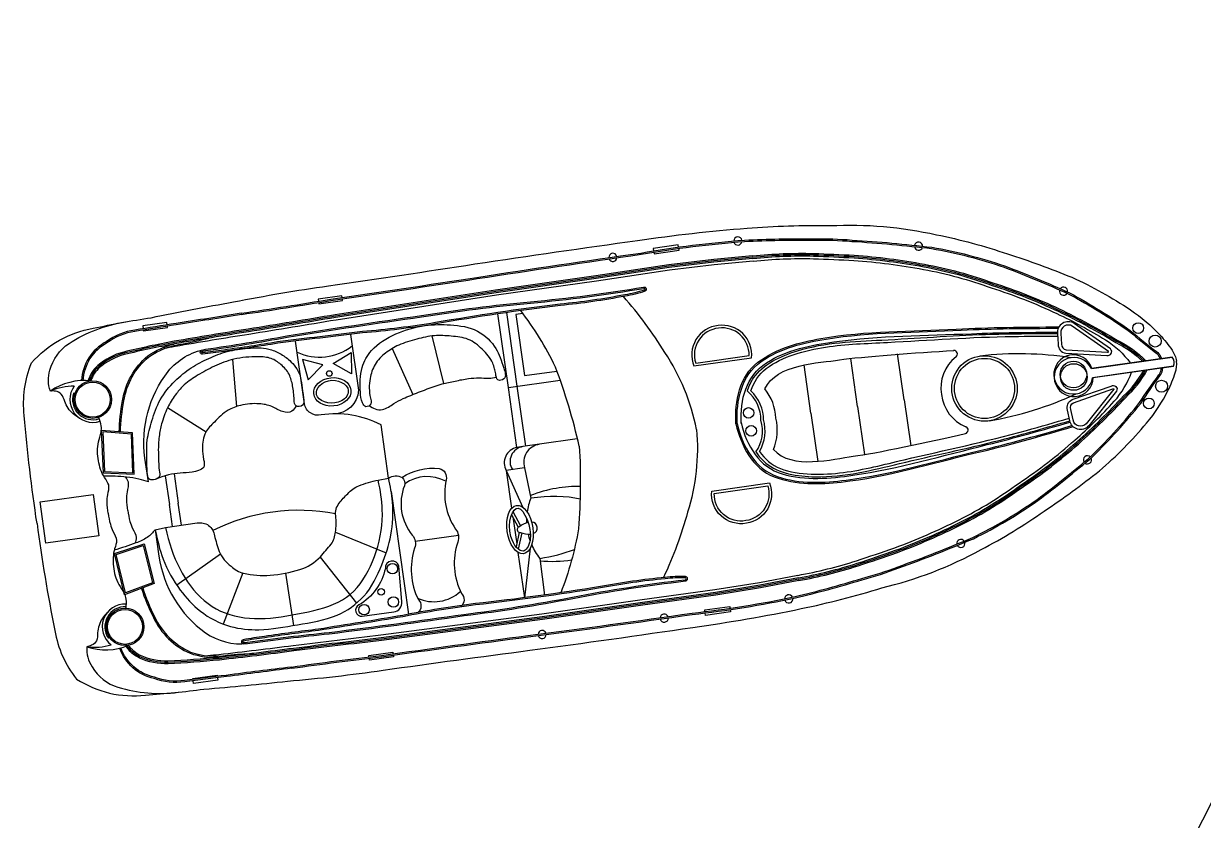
# Model space of a CAD drawing. Header units: metres. Extents: x 268683 to 273863, y 2111090 to 2119954.
# Drawn here: x 268842.9 to 268911.2, y 2118039.3 to 2118085.5 of the extents above; entities that cross this region are included whole.
import ezdxf

# ---------------------------------------------------------------- set-up
doc = ezdxf.new("R2010")
doc.units = ezdxf.units.M
doc.layers.add('PORT', color=150, linetype='Continuous')

msp = doc.modelspace()

# ---------------------------------------------------------------- linework, layer by layer
at = {"color": 30, "true_color": 0xf26722}
for p, q in [((268870.969, 2118064.415), (268870.362, 2118068.678)), ((268871.479, 2118064.487), (268870.872, 2118068.753)), ((268866.527, 2118067.4), (268867.21, 2118064.641)), ((268864.236, 2118066.672), (268865.439, 2118064.012)), ((268854.982, 2118066.033), (268855.212, 2118063.311)), ((268891.199, 2118063.313), (268890.803, 2118066.096)), ((268893.899, 2118063.698), (268893.52, 2118066.364)), ((268888.499, 2118062.929), (268888.102, 2118065.719)), ((268845.842, 2118064.057), (268845.769, 2118064.081)), ((268851.22, 2118063.248), (268853.445, 2118061.85)), ((268891.199, 2118063.313), (268891.595, 2118060.531)), ((268893.899, 2118063.698), (268894.279, 2118061.032)), ((268888.499, 2118062.929), (268888.897, 2118060.138)), ((268871.902, 2118059.762), (268870.843, 2118059.612)), ((268851.087, 2118059.305), (268851.325, 2118057.636)), ((268851.595, 2118059.417), (268851.838, 2118057.709)), ((268870.843, 2118059.612), (268871.155, 2118057.42)), ((268870.843, 2118059.612), (268871.804, 2118057.475)), ((268864.173, 2118058.385), (268865.184, 2118051.282)), ((268852.02, 2118056.434), (268851.838, 2118057.709)), ((268851.507, 2118056.358), (268851.325, 2118057.636)), ((268871.547, 2118056.316), (268871.156, 2118057.053)), ((268871.683, 2118056.388), (268871.238, 2118057.224)), ((268871.226, 2118056.919), (268871.447, 2118055.368)), ((268860.951, 2118056.033), (268863.882, 2118054.831)), ((268865.573, 2118055.507), (268868.07, 2118055.862)), ((268871.587, 2118056.038), (268871.41, 2118055.189)), ((268871.737, 2118056.006), (268871.539, 2118055.057)), ((268872.229, 2118055.105), (268871.893, 2118052.239)), ((268854.287, 2118054.765), (268851.747, 2118052.977)), ((268860.059, 2118054.59), (268862.165, 2118051.921)), ((268871.519, 2118054.867), (268871.893, 2118052.239)), ((268855.576, 2118053.673), (268854.447, 2118050.716)), ((268858.054, 2118053.666), (268858.506, 2118050.637)), ((268847.852, 2118049.939), (268847.789, 2118049.895))]:
    msp.add_line(p, q, dxfattribs=at)
for points in [[(268843.652, 2118056.543, -0.01736), (268842.915, 2118062.785, -0.12634), (268843.336, 2118065.838, -0.172899), (268846.908, 2118067.847, -0.013884), (268850.263, 2118068.456, -0.008973), (268855.047, 2118069.367, -0.01509), (268860.536, 2118070.301, 0.002245), (268869.026, 2118071.569, -0.003342), (268878.457, 2118072.931, -0.016984), (268884.798, 2118073.641, -0.024546), (268889.611, 2118073.79, -0.067942), (268895.765, 2118073.263, -0.033948), (268899.887, 2118072.148, -0.022001), (268903.616, 2118070.797, -0.042872), (268907.018, 2118068.906, -0.059514), (268908.728, 2118067.442, -0.046364), (268909.422, 2118066.57, -0.104882), (268909.689, 2118065.946, -0.104882)], [(268855.483, 2118068.721, 0.006425), (268860.672, 2118069.53, 0.002217), (268869.145, 2118070.795, -0.003368), (268878.644, 2118072.204, -0.024633), (268884.647, 2118072.951, -0.015037), (268888.648, 2118073.021, -0.025439), (268890.879, 2118072.956, -0.013843), (268895.504, 2118072.537, -0.040266), (268899.718, 2118071.454, -0.016729), (268903.476, 2118069.897, -0.029739), (268907.005, 2118067.721, 0.01525), (268908.519, 2118066.493, -0.132389), (268908.749, 2118066.222, -0.028442), (268908.811, 2118066.093, -0.028442)], [(268855.494, 2118068.645, 0.006424), (268860.684, 2118069.454, 0.002217), (268869.157, 2118070.719, -0.003368), (268878.656, 2118072.128, -0.024633), (268884.652, 2118072.874, -0.015038), (268888.648, 2118072.945, -0.025461), (268890.873, 2118072.88, -0.013839), (268895.493, 2118072.461, -0.040238), (268899.692, 2118071.382, -0.016715), (268903.442, 2118069.828, -0.029693), (268906.958, 2118067.661, 0.015234), (268908.474, 2118066.431, -0.134036), (268908.681, 2118066.187, -0.024879), (268908.732, 2118066.082, -0.024879)], [(268885.121, 2118072.042, -0.031596), (268888.653, 2118072.18, -0.004928), (268891.004, 2118072.075, -0.02844), (268895.069, 2118071.557, -0.042875), (268899.047, 2118070.471, -0.035347), (268902.88, 2118068.97, -0.024093), (268906.247, 2118067.158, -0.079837), (268907.911, 2118065.965)], [(268885.129, 2118071.966, -0.031592), (268888.651, 2118072.104, -0.004926), (268890.999, 2118071.998, -0.028436), (268895.056, 2118071.482, -0.042895), (268899.023, 2118070.399, -0.035363), (268902.847, 2118068.901, -0.024111), (268906.21, 2118067.091, -0.077658), (268907.815, 2118065.951, -0.077658)], [(268885.121, 2118072.042), (268882.864, 2118071.83), (268880.26, 2118071.514), (268876.035, 2118070.885), (268870.227, 2118070.058), (268860.929, 2118068.625, -0.002601), (268855.887, 2118067.794, 0.004411), (268851.6, 2118067.091, 0.013009), (268848.674, 2118066.47, 0.113396), (268847.175, 2118065.684, 0.146005), (268846.618, 2118064.815, 1.595219)], [(268885.128, 2118071.966), (268882.872, 2118071.754), (268880.27, 2118071.438), (268876.046, 2118070.809), (268870.238, 2118069.982), (268860.941, 2118068.549, -0.002601), (268855.899, 2118067.718, 0.004411), (268851.614, 2118067.015, 0.013003), (268848.693, 2118066.396, 0.113337), (268847.225, 2118065.626, 0.144821), (268846.697, 2118064.81, 0.138987)], [(268885.135, 2118071.89), (268882.88, 2118071.677), (268880.28, 2118071.362), (268876.057, 2118070.733), (268870.25, 2118069.906), (268860.953, 2118068.473, -0.002601), (268855.911, 2118067.642, 0.00441), (268851.627, 2118066.939, 0.012997), (268848.712, 2118066.322, 0.113276), (268847.275, 2118065.568, 0.142458), (268846.775, 2118064.803, 0.142458)], [(268885.15, 2118071.737), (268882.896, 2118071.525), (268880.301, 2118071.209), (268876.079, 2118070.581), (268870.272, 2118069.754), (268860.978, 2118068.322, -0.002601), (268855.935, 2118067.491, 0.00441), (268851.654, 2118066.788, 0.002867), (268851.01, 2118066.665, 0.002867)], [(268885.137, 2118071.89, -0.031588), (268888.648, 2118072.027, -0.004924), (268890.994, 2118071.922, -0.028433), (268895.042, 2118071.406, -0.042917), (268898.998, 2118070.326, -0.035379), (268902.814, 2118068.832, -0.02413), (268906.173, 2118067.023, -0.075408), (268907.719, 2118065.937, -0.075408)], [(268885.152, 2118071.737, -0.031581), (268888.644, 2118071.873, -0.00492), (268890.985, 2118071.769, -0.028426), (268895.014, 2118071.255, -0.042959), (268898.948, 2118070.181, -0.035411), (268902.748, 2118068.693, -0.028829), (268905.568, 2118067.177, -0.092336), (268907.005, 2118065.836, -0.080328)], [(268850.105, 2118058.95), (268849.909, 2118060.328, -0.202722), (268851.253, 2118065.344, -0.178768), (268853.423, 2118066.631, 0.010028), (268858.134, 2118067.405, -0.005356), (268865.924, 2118068.58, -0.016605), (268872.246, 2118069.38, 0.018921), (268878.802, 2118070.233, -0.925873), (268878.876, 2118069.985, -0.041202), (268877.729, 2118069.708, -0.024461), (268873.977, 2118069.167, 0.012888), (268866.753, 2118068.095, -0.019359), (268862.511, 2118067.575, 0.002375), (268857.603, 2118066.976, -0.006386), (268854.491, 2118066.507, -0.013656), (268853.24, 2118066.345, -0.862706), (268853.18, 2118066.578, 0.648089)], [(268853.206, 2118066.505, -0.016488), (268853.435, 2118066.555, 0.010023), (268858.147, 2118067.329, -0.005356), (268865.935, 2118068.504, -0.016607), (268872.253, 2118069.304, 0.018921), (268878.815, 2118070.157, 0.01143), (268878.818, 2118070.158, -0.913283), (268878.85, 2118070.057, -0.041174), (268877.716, 2118069.784, -0.024478), (268873.969, 2118069.244, 0.012889), (268866.741, 2118068.171, -0.019362), (268862.504, 2118067.651, 0.002377), (268857.592, 2118067.052, -0.006391), (268854.479, 2118066.583, -0.013664), (268853.232, 2118066.421, 0.000701), (268853.232, 2118066.421, -0.819976), (268853.206, 2118066.505, -0.819976)], [(268881.873, 2118061.985, 0.096403), (268880.035, 2118066.44, 0.040538), (268877.635, 2118069.69, 1.92312)], [(268855.483, 2118068.721, -0.002942), (268851.713, 2118068.128, 0.002013), (268849.313, 2118067.735, 0.130442), (268847.662, 2118067.063, 0.261246), (268846.234, 2118064.814, 0.209197)], [(268855.496, 2118068.645, -0.002941), (268851.725, 2118068.052, 0.002014), (268849.325, 2118067.659, 0.130992), (268847.703, 2118066.998, 0.261832), (268846.311, 2118064.809, 0.261832)], [(268875.076, 2118061.018, 0.033687), (268873.695, 2118065.6, 0.051879), (268871.678, 2118068.867, 1.92312)], [(268844.425, 2118064.205, -0.164393), (268844.404, 2118065.411, -0.188684), (268845.51, 2118066.963, -0.10758), (268848.775, 2118068.214)], [(268881.72, 2118065.662), (268885.063, 2118066.138, 0.483063), (268883.127, 2118068.008, 0.50024), (268881.72, 2118065.662, 0.418424)], [(268902.781, 2118067.533), (268902.824, 2118066.917, 0.382221), (268903.258, 2118066.401), (268905.643, 2118066.276, 0.786544), (268905.86, 2118066.645), (268903.749, 2118068.131, 0.616464), (268902.781, 2118067.533, 3.844907)], [(268848.491, 2118061.839, -0.043334), (268848.688, 2118063.638, -0.18333), (268850.119, 2118066.179, -0.123985), (268852.126, 2118066.952, 0.015377), (268853.612, 2118067.275)], [(268861.815, 2118067.493), (268862.276, 2118064.258, -0.406088), (268860.828, 2118062.888)], [(268848.415, 2118061.845, -0.043195), (268848.612, 2118063.651, -0.183415), (268850.073, 2118066.24, -0.094511), (268851.601, 2118066.934)], [(268864.025, 2118059.169), (268863.586, 2118062.254, 0.158322), (268860.115, 2118062.824, -0.417676), (268859.145, 2118063.467), (268858.627, 2118067.105)], [(268843.652, 2118056.543, 0.01736), (268844.687, 2118050.343, 0.12634), (268845.943, 2118047.53, 0.172899), (268849.934, 2118046.597, 0.013884), (268853.326, 2118046.949, 0.008973), (268858.173, 2118047.41, 0.01509), (268863.705, 2118048.044, -0.002245), (268872.212, 2118049.197, 0.003342), (268881.648, 2118050.522, 0.016984), (268887.935, 2118051.609, 0.024546), (268892.598, 2118052.81, 0.067942), (268898.361, 2118055.034, 0.033948), (268902.008, 2118057.255, 0.022001), (268905.211, 2118059.594, 0.042872), (268907.95, 2118062.359, 0.059514), (268909.184, 2118064.242, 0.046364), (268909.607, 2118065.273, 0.104882), (268909.689, 2118065.946, 0.104882)], [(268858.401, 2118048.228, -0.006424), (268863.611, 2118048.899, -0.002217), (268872.1, 2118050.049, 0.003368), (268881.615, 2118051.348, 0.024633), (268887.581, 2118052.305, 0.015038), (268891.438, 2118053.353, 0.025461), (268893.556, 2118054.036, 0.013839), (268897.876, 2118055.728, 0.040238), (268901.606, 2118057.936, 0.016715), (268904.773, 2118060.475, 0.029693), (268907.545, 2118063.538, -0.015234), (268908.658, 2118065.142, 0.134036), (268908.788, 2118065.433, 0.024879), (268908.808, 2118065.549, 0.024879)], [(268858.412, 2118048.152, -0.006425), (268863.62, 2118048.823, -0.002217), (268872.11, 2118049.973, 0.003368), (268881.625, 2118051.272, 0.024633), (268887.597, 2118052.231, 0.015037), (268891.459, 2118053.279, 0.025439), (268893.583, 2118053.964, 0.013843), (268897.908, 2118055.658, 0.040266), (268901.652, 2118057.874, 0.016729), (268904.825, 2118060.419, 0.029739), (268907.607, 2118063.493, -0.01525), (268908.718, 2118065.095, 0.132389), (268908.864, 2118065.419, 0.028442), (268908.886, 2118065.56, 0.028442)], [(268887.744, 2118053.537, 0.031581), (268891.135, 2118054.38, 0.00492), (268893.354, 2118055.134, 0.028426), (268897.079, 2118056.752, 0.042959), (268900.557, 2118058.882, 0.035411), (268903.79, 2118061.371, 0.028829), (268906.076, 2118063.614, 0.092336), (268907.081, 2118065.303, 0.080328)], [(268887.771, 2118053.386, 0.031588), (268891.182, 2118054.234, 0.004924), (268893.405, 2118054.99, 0.028433), (268897.148, 2118056.615, 0.042917), (268900.645, 2118058.757, 0.035379), (268903.893, 2118061.257, 0.02413), (268906.614, 2118063.931, 0.075408), (268907.794, 2118065.405, 0.075408)], [(268887.785, 2118053.31, 0.031592), (268891.206, 2118054.161, 0.004926), (268893.431, 2118054.918, 0.028436), (268897.182, 2118056.546, 0.042895), (268900.689, 2118058.694, 0.035363), (268903.944, 2118061.199, 0.024111), (268906.668, 2118063.876, 0.077658), (268907.891, 2118065.419, 0.077658)], [(268887.799, 2118053.235, 0.031596), (268891.229, 2118054.088, 0.004928), (268893.457, 2118054.846, 0.02844), (268897.217, 2118056.478, 0.042875), (268900.733, 2118058.631, 0.035347), (268903.995, 2118061.142, 0.024093), (268906.722, 2118063.822, 0.079837), (268907.986, 2118065.432)], [(268903.498, 2118062.494), (268903.367, 2118063.098, -0.382221), (268903.641, 2118063.714), (268905.896, 2118064.5, -0.786544), (268906.207, 2118064.206), (268904.595, 2118062.191, -0.616464), (268903.498, 2118062.494, -3.844907)], [(268881.873, 2118061.985, -0.096403), (268881.351, 2118057.195, -0.040538), (268879.954, 2118053.404, -1.92312)], [(268872.761, 2118061.125), (268871.808, 2118060.99, 0.545737), (268871.199, 2118059.662, 0.282905)], [(268874.957, 2118061.438), (268872.761, 2118061.125, 0.462925), (268871.902, 2118059.762), (268872.261, 2118058.005)], [(268871.808, 2118060.99), (268871.464, 2118060.941, 0.516839), (268870.843, 2118059.612, 0.282905)], [(268875.076, 2118061.018, -0.033687), (268875.029, 2118056.232, -0.051879), (268874.004, 2118052.531, -1.92312)], [(268864.794, 2118059.212, -0.164009), (268866.963, 2118059.732, -0.407559), (268867.361, 2118059.064, 0.20466), (268867.896, 2118056.22, -0.28657), (268868.028, 2118055.465, 0.198759), (268868.246, 2118052.484, -0.45148), (268868.214, 2118051.739, -1.463971)], [(268850.502, 2118056.164), (268851.101, 2118056.298), (268852.933, 2118056.569, -0.448043), (268853.928, 2118055.834, 0.025561), (268854.216, 2118054.924, 0.15676), (268854.905, 2118054.072, 0.144288), (268855.616, 2118053.663, 0.079427), (268857.165, 2118053.543, 0.054179), (268858.878, 2118053.872, 0.127294), (268860.078, 2118054.61, -0.025195), (268860.701, 2118055.336, 0.112656), (268860.951, 2118056.041, 0.061652), (268860.961, 2118056.975, -0.222278), (268861.168, 2118057.713, -0.049109), (268861.657, 2118058.265, -0.09997), (268862.298, 2118058.725, -0.045992), (268863.423, 2118059.049), (268864.025, 2118059.169)], [(268864.025, 2118059.169, -0.291269), (268864.808, 2118059.204, -0.299867), (268864.942, 2118058.72, 0.273478), (268865.399, 2118055.865, -0.28657), (268865.531, 2118055.11, 0.198759), (268865.749, 2118052.129, -0.45148), (268865.717, 2118051.384, -1.463971)], [(268882.752, 2118058.413), (268886.095, 2118058.889, -0.483063), (268884.758, 2118056.552, -0.50024), (268882.752, 2118058.413, -0.418424)], [(268850.502, 2118056.164), (268850.717, 2118054.655, 0.202722), (268853.407, 2118050.213, 0.178768), (268855.85, 2118049.583, -0.010028), (268860.59, 2118050.155, 0.005356), (268868.399, 2118051.202, 0.016605), (268874.693, 2118052.198, -0.018921), (268881.226, 2118053.209, 0.925873), (268881.228, 2118053.468, 0.041202), (268880.049, 2118053.413, 0.024461), (268876.296, 2118052.885, -0.012888), (268869.06, 2118051.898, 0.019359), (268864.841, 2118051.214, -0.002375), (268859.96, 2118050.419, 0.006386), (268856.841, 2118050, 0.013656), (268855.595, 2118049.807, 0.862706), (268855.602, 2118049.567, -0.648089)], [(268887.799, 2118053.235), (268885.572, 2118052.809), (268882.984, 2118052.386), (268878.751, 2118051.81), (268872.943, 2118050.983), (268863.614, 2118049.764, 0.002601), (268858.541, 2118049.155, -0.004411), (268854.229, 2118048.633, -0.013009), (268851.246, 2118048.412, -0.113396), (268849.587, 2118048.749, -0.146005), (268848.809, 2118049.427, -1.595219)], [(268887.785, 2118053.31), (268885.559, 2118052.884), (268882.972, 2118052.462), (268878.74, 2118051.886), (268872.933, 2118051.059), (268863.605, 2118049.84, 0.002601), (268858.532, 2118049.231, -0.004411), (268854.22, 2118048.71, -0.013003), (268851.243, 2118048.489, -0.113337), (268849.618, 2118048.819, -0.144821), (268848.884, 2118049.455, -0.138987)], [(268887.77, 2118053.386), (268885.545, 2118052.96), (268882.961, 2118052.537), (268878.73, 2118051.962), (268872.923, 2118051.135), (268863.596, 2118049.916, 0.002601), (268858.522, 2118049.307, -0.00441), (268854.212, 2118048.786, -0.012997), (268851.24, 2118048.565, -0.113276), (268849.65, 2118048.888, -0.142458), (268848.957, 2118049.483, -0.142458)], [(268887.741, 2118053.536), (268885.518, 2118053.111), (268882.938, 2118052.689), (268878.709, 2118052.114), (268872.902, 2118051.287), (268863.577, 2118050.069, 0.002601), (268858.502, 2118049.459, -0.00441), (268854.196, 2118048.939, -0.002867), (268853.543, 2118048.877, -0.002867)], [(268855.607, 2118049.644, 0.016488), (268855.841, 2118049.66, -0.010023), (268860.582, 2118050.232, 0.005356), (268868.388, 2118051.278, 0.016607), (268874.678, 2118052.273, -0.018921), (268881.217, 2118053.285, -0.01143), (268881.221, 2118053.285, 0.913283), (268881.223, 2118053.391, 0.041174), (268880.058, 2118053.336, 0.024478), (268876.309, 2118052.809, -0.012889), (268869.069, 2118051.822, 0.019362), (268864.855, 2118051.138, -0.002377), (268859.971, 2118050.343, 0.006391), (268856.851, 2118049.924, 0.013664), (268855.608, 2118049.732, -0.000701), (268855.608, 2118049.732, 0.819976), (268855.607, 2118049.644, 0.819976)], [(268849.705, 2118052.781, 0.043195), (268850.399, 2118051.102, 0.183415), (268852.524, 2118049.023, 0.094511), (268854.185, 2118048.783)], [(268849.777, 2118052.808, 0.043334), (268850.468, 2118051.136, 0.18333), (268852.552, 2118049.095, 0.123985), (268854.695, 2118048.913, -0.015377), (268856.212, 2118049.018)], [(268846.533, 2118049.401, 0.164393), (268846.849, 2118048.237, 0.188684), (268848.345, 2118047.055, 0.10758), (268851.829, 2118046.766)], [(268858.412, 2118048.152, 0.002942), (268854.626, 2118047.669, -0.002013), (268852.212, 2118047.377, -0.130442), (268850.439, 2118047.561, -0.261246), (268848.44, 2118049.322, -0.209197)], [(268858.403, 2118048.228, 0.002941), (268854.616, 2118047.745, -0.002014), (268852.202, 2118047.453, -0.130992), (268850.46, 2118047.634, -0.261832), (268848.512, 2118049.347, -0.261832)]]:
    msp.add_lwpolyline(points, format="xyb", dxfattribs=at)
for points in [[(268880.828, 2118072.545), (268880.81, 2118072.677), (268879.361, 2118072.471), (268879.382, 2118072.328)], [(268879.393, 2118072.252), (268879.407, 2118072.153), (268880.855, 2118072.359), (268880.839, 2118072.469)], [(268861.338, 2118069.627), (268861.324, 2118069.725), (268859.94, 2118069.528), (268859.956, 2118069.411)], [(268859.967, 2118069.335), (268859.978, 2118069.258), (268861.363, 2118069.455), (268861.349, 2118069.551)], [(268871.8, 2118068.708), (268871.404, 2118068.652), (268871.909, 2118065.103), (268873.781, 2118065.369)], [(268851.195, 2118068.045), (268851.175, 2118068.181), (268849.775, 2118067.982), (268849.799, 2118067.816)], [(268849.81, 2118067.74), (268849.817, 2118067.688), (268851.217, 2118067.887), (268851.206, 2118067.969)], [(268909.426, 2118066.18), (268904.747, 2118065.514)], [(268904.783, 2118065.519), (268909.426, 2118066.18)], [(268909.502, 2118065.648), (268904.822, 2118064.982)], [(268904.859, 2118064.987), (268909.502, 2118065.648)], [(268871.464, 2118060.941), (268870.969, 2118064.415), (268873.97, 2118064.842)], [(268871.974, 2118061.013), (268871.479, 2118064.487)], [(268872.783, 2118054.52), (268873.058, 2118052.396)], [(268882.357, 2118051.434), (268882.343, 2118051.534), (268883.791, 2118051.74), (268883.807, 2118051.63)], [(268883.818, 2118051.554), (268883.836, 2118051.422), (268882.388, 2118051.216), (268882.368, 2118051.358)], [(268862.889, 2118048.814), (268862.878, 2118048.891), (268864.263, 2118049.088), (268864.277, 2118048.992)], [(268864.287, 2118048.916), (268864.301, 2118048.818), (268862.917, 2118048.621), (268862.9, 2118048.738)], [(268852.69, 2118047.51), (268852.683, 2118047.562), (268854.083, 2118047.761), (268854.095, 2118047.68)], [(268854.106, 2118047.604), (268854.125, 2118047.467), (268852.725, 2118047.268), (268852.701, 2118047.434)]]:
    msp.add_lwpolyline(points, dxfattribs=at)
for points in [[(268902.972, 2118067.548), (268903.016, 2118066.919, 0.383069), (268903.278, 2118066.592), (268905.687, 2118066.466, 0.853636), (268905.731, 2118066.501), (268903.644, 2118067.97, 0.613527)], [(268881.821, 2118065.831), (268884.918, 2118066.272, 0.460147), (268883.145, 2118067.856, 0.47706)], [(268903.686, 2118062.533), (268903.553, 2118063.149, -0.383069), (268903.713, 2118063.536), (268905.991, 2118064.33, -0.853636), (268906.043, 2118064.309), (268904.449, 2118062.316, -0.613527)], [(268882.897, 2118058.278), (268885.993, 2118058.719, -0.460147), (268884.733, 2118056.703, -0.47706)], [(268864.622, 2118054.06, 0.917705), (268863.836, 2118053.938, -0.209704), (268862.305, 2118051.824, 0.850912), (268862.502, 2118051.173), (268864.325, 2118051.432, 0.435659), (268864.79, 2118052.017)]]:
    msp.add_lwpolyline(points, format="xyb", close=True, dxfattribs=at)
for points in [[(268860.219, 2118065.727), (268859.039, 2118066.034), (268859.362, 2118064.859)], [(268860.807, 2118065.81), (268861.853, 2118066.435), (268861.871, 2118065.216)], [(268847.483, 2118059.479), (268849.281, 2118059.4), (268849.195, 2118061.786), (268847.377, 2118061.924)], [(268847.556, 2118059.553), (268849.201, 2118059.481), (268849.121, 2118061.715), (268847.458, 2118061.84)], [(268843.828, 2118057.788), (268846.897, 2118058.225), (268847.238, 2118055.833), (268844.168, 2118055.396)], [(268848.15, 2118054.793), (268849.854, 2118055.37), (268850.438, 2118053.056), (268848.731, 2118052.416)], [(268848.241, 2118054.743), (268849.8, 2118055.271), (268850.347, 2118053.104), (268848.785, 2118052.518)]]:
    msp.add_lwpolyline(points, close=True, dxfattribs=at)
for centre, radius in [((268907.461, 2118067.855), 0.313), ((268908.442, 2118067.104), 0.349), ((268898.553, 2118064.361), 1.896), ((268898.553, 2118064.361), 1.896), ((268898.553, 2118064.361), 1.743), ((268898.553, 2118064.361), 1.743), ((268903.706, 2118065.17), 0.771), ((268860.59, 2118065.225), 0.163), ((268903.727, 2118065.022), 0.771), ((268846.878, 2118063.717), 1.09), ((268846.878, 2118063.717), 1.013), ((268908.814, 2118064.487), 0.349), ((268884.886, 2118062.945), 0.305), ((268908.082, 2118063.491), 0.313), ((268885.034, 2118061.905), 0.305), ((268864.245, 2118053.921), 0.304), ((268863.595, 2118052.583), 0.197), ((268864.302, 2118051.995), 0.304), ((268848.752, 2118050.554), 1.09), ((268848.752, 2118050.554), 1.013), ((268862.609, 2118051.547), 0.304)]:
    msp.add_circle(centre, radius, dxfattribs=at)
for centre, radius, start, end in [((268884.262, 2118072.9), 0.237, 9.42362, 179.83021), ((268884.262, 2118072.9), 0.237, 198.4891, 350.76473), ((268894.734, 2118072.6), 0.237, 359.71991, 167.81558), ((268877.022, 2118071.952), 0.237, 13.13416, 183.23328), ((268894.734, 2118072.6), 0.237, 186.45064, 341.08485), ((268877.022, 2118071.952), 0.237, 201.89346, 354.47398), ((268903.132, 2118069.995), 0.237, 162.1143, 329.69672), ((268903.132, 2118069.995), 0.237, 348.33449, 143.47653), ((268860.011, 2118069.301), 3.124, 245.57262, 307.46009), ((268898.309, 2118064.396), 2.281, 128.04329, 189.84441), ((268896.781, 2118066.353), 0.202, 307.29867, 93.76641), ((268900.567, 2118046.224), 20.143, 81.43144, 96.50225), ((268903.706, 2118065.17), 1.132, 17.98803, 350.43759), ((268903.727, 2118065.022), 1.132, 25.77053, 358.22008), ((268909.099, 2118065.862), 0.456, 332.01142, 44.1967), ((268909.099, 2118065.862), 0.456, 332.01142, 44.1967), ((268846.414, 2118061.304), 3.517, 84.09973, 124.43534), ((268845.825, 2118060.979), 3.517, 90.22944, 113.46197), ((268846.878, 2118063.717), 1.32, 143.87665, 288.77825), ((268846.878, 2118063.717), 1.167, 161.82836, 288.77825), ((268883.451, 2118062.539), 2.146, 359.39252, 50.59964), ((268883.451, 2118062.539), 2.3, 359.39252, 47.14227), ((268883.574, 2118062.519), 2.894, 2.37758, 38.97992), ((268898.328, 2118064.259), 2.281, 186.36371, 248.16483), ((268895.424, 2118082.339), 20.143, 279.70587, 294.77668), ((268883.543, 2118061.895), 2.146, 325.60848, 16.8156), ((268883.543, 2118061.895), 2.3, 329.06585, 16.8156), ((268883.656, 2118061.948), 2.894, 337.2282, 13.83054), ((268897.407, 2118061.953), 0.202, 282.44171, 68.90945), ((268904.522, 2118060.228), 0.237, 46.5114, 214.09382), ((268904.522, 2118060.228), 0.237, 232.73158, 27.87363), ((268866.267, 2118057.015), 2.243, 61.30408, 125.50824), ((268875.568, 2118056.718), 3.548, 158.72903, 172.08005), ((268858.82, 2118046.138), 11.166, 79.00358, 116.47616), ((268871.639, 2118056.187), 0.166, 98.10406, 278.10406), ((268872.408, 2118055.396), 1.241, 103.70658, 129.69944), ((268875.568, 2118056.718), 3.548, 178.05317, 182.29308), ((268872.408, 2118055.396), 1.241, 94.2195, 94.48881), ((268872.297, 2118056.279), 0.347, 288.90636, 87.25192), ((268872.157, 2118057.16), 1.241, 246.50868, 274.14876), ((268875.568, 2118056.718), 3.548, 193.00655, 199.34587), ((268872.157, 2118057.16), 1.241, 281.71931, 281.98862), ((268875.568, 2118056.718), 3.548, 203.53826, 218.29407), ((268897.185, 2118055.383), 0.237, 35.12327, 189.75748), ((268897.185, 2118055.383), 0.237, 208.39254, 16.48821), ((268866.66, 2118054.252), 2.243, 244.72851, 312.876), ((268887.213, 2118052.171), 0.237, 25.44339, 177.71902), ((268848.752, 2118050.554), 1.32, 87.42987, 232.33147), ((268848.752, 2118050.554), 1.167, 87.42987, 214.37975), ((268887.213, 2118052.171), 0.237, 196.37791, 6.7845), ((268879.996, 2118051.061), 0.237, 21.73414, 174.31466), ((268879.996, 2118051.061), 0.237, 192.97484, 3.07396), ((268872.923, 2118050.107), 0.237, 19.32606, 175.57519), ((268846.977, 2118052.89), 3.517, 262.74615, 285.97868), ((268872.923, 2118050.107), 0.237, 194.19939, 0.70186), ((268847.633, 2118052.742), 3.517, 251.77278, 292.10839)]:
    msp.add_arc(centre, radius, start, end, dxfattribs=at)
for centre, major_axis, ratio in [((268860.764, 2118064.163), (1.08, 0.105), 0.758117), ((268871.639, 2118056.187), (0.199, -1.396), 0.533092)]:
    msp.add_ellipse(centre, major_axis=major_axis, ratio=ratio, dxfattribs=at)
for start_param, end_param in [(0.830012, 1.576846), (4.712389, 5.232342)]:
    msp.add_ellipse((268872.535, 2118056.264), major_axis=(4.102, 0.584), ratio=0.425319, start_param=start_param, end_param=end_param, dxfattribs=at)
for points in [[(268870.168, 2118065.498), (268870.231, 2118065.207), (268870.364, 2118064.85), (268870.709, 2118064.92), (268870.698, 2118065.536), (268870.247, 2118066.668), (268869.174, 2118067.679), (268867.611, 2118068.039), (268866.139, 2118067.999), (268864.444, 2118067.515), (268863.034, 2118066.55), (268862.498, 2118065.582), (268862.392, 2118064.148), (268862.517, 2118063.529), (268862.713, 2118063.302), (268862.993, 2118063.472), (268862.978, 2118063.805), (268862.954, 2118064.938), (268863.24, 2118065.743), (268863.855, 2118066.412), (268864.609, 2118066.866), (268865.652, 2118067.214), (268866.68, 2118067.415), (268867.649, 2118067.389), (268868.641, 2118067.203), (268869.451, 2118066.627), (268870.057, 2118065.822), (268870.168, 2118065.498)], [(268858.662, 2118063.351), (268858.424, 2118063.035), (268857.881, 2118063.018), (268857.254, 2118063.312), (268856.524, 2118063.471), (268855.447, 2118063.378), (268854.72, 2118063.093), (268853.928, 2118062.415), (268853.428, 2118061.819), (268853.238, 2118060.884), (268853.308, 2118060.249), (268853.31, 2118059.805), (268853.016, 2118059.602), (268852.287, 2118059.478), (268850.887, 2118059.238), (268850.191, 2118059.087), (268850.025, 2118059.86), (268850.04, 2118061.357), (268850.304, 2118062.484), (268850.796, 2118063.704), (268851.636, 2118064.79), (268852.593, 2118065.554), (268853.605, 2118066.101), (268854.68, 2118066.497), (268855.865, 2118066.685), (268857.083, 2118066.637), (268857.725, 2118066.385), (268858.294, 2118065.98), (268858.872, 2118065.15), (268858.99, 2118064.555), (268859.094, 2118063.815), (268859.034, 2118063.388), (268858.662, 2118063.351), (268858.555, 2118063.698), (268858.464, 2118064.505), (268858.255, 2118065.178), (268857.78, 2118065.746), (268857.221, 2118066.092), (268856.457, 2118066.194), (268855.052, 2118066.05), (268853.933, 2118065.644), (268852.957, 2118065.121), (268852.188, 2118064.568), (268851.731, 2118064.064), (268851.271, 2118063.348), (268850.9, 2118062.408), (268850.741, 2118061.679), (268850.682, 2118060.823), (268850.701, 2118060.12), (268850.735, 2118059.623), (268850.74, 2118059.246), (268850.549, 2118059.113)], [(268862.898, 2118063.361), (268863.244, 2118063.172), (268863.664, 2118063.137), (268864.334, 2118063.487), (268864.869, 2118063.771), (268865.76, 2118064.138), (268867.13, 2118064.62), (268867.873, 2118064.79), (268868.652, 2118064.933), (268869.27, 2118064.973), (268869.832, 2118064.957), (268870.265, 2118065.013)], [(268846.147, 2118062.617), (268845.741, 2118062.897), (268845.257, 2118063.604), (268845.058, 2118064.033), (268844.723, 2118064.204), (268844.425, 2118064.205)], [(268847.776, 2118057.13), (268847.719, 2118057.773), (268847.752, 2118058.205), (268847.805, 2118058.772), (268847.564, 2118059.204), (268847.213, 2118060.17), (268847.218, 2118061.259), (268847.368, 2118061.833), (268847.371, 2118062.19), (268847.226, 2118062.685)], [(268850.105, 2118058.95), (268849.561, 2118059.101), (268848.84, 2118059.225), (268847.515, 2118059.286)], [(268850.502, 2118056.164), (268850.961, 2118054.474), (268851.953, 2118052.687), (268853.12, 2118051.465), (268854.864, 2118050.579), (268856.508, 2118050.388), (268858.737, 2118050.677), (268861.041, 2118051.232), (268862.587, 2118052.331), (268863.633, 2118054.152), (268864.154, 2118055.871), (268864.251, 2118057.784), (268864.025, 2118059.169)], [(268847.776, 2118057.13), (268847.901, 2118056.497), (268848.053, 2118056.091), (268848.262, 2118055.562), (268848.152, 2118055.08), (268848.083, 2118054.054), (268848.393, 2118053.01), (268848.697, 2118052.501), (268848.8, 2118052.158), (268848.799, 2118051.643)], [(268850.502, 2118056.164), (268850.041, 2118055.736), (268849.382, 2118055.415), (268848.127, 2118054.987)], [(268847.744, 2118051.407), (268847.432, 2118051.024), (268847.164, 2118050.21), (268847.093, 2118049.744), (268846.819, 2118049.486), (268846.533, 2118049.401)]]:
    msp.add_spline(points, degree=3, dxfattribs=at)
for points, knots in [([(268884.153, 2118062.31), (268884.077, 2118063.625), (268884.35, 2118065.058), (268886.502, 2118066.689), (268887.858, 2118067.043), (268891.741, 2118067.708), (268894.289, 2118067.659), (268898.87, 2118067.901), (268900.833, 2118067.92), (268902.872, 2118067.92)], [0, 0, 0, 0, 0.0462196, 0.0462196, 0.0924392, 0.0924392, 0.1947325, 0.1947325, 0.2709084, 0.2709084, 0.2709084, 0.2709084]), ([(268884.23, 2118062.315), (268884.152, 2118063.668), (268884.477, 2118065.109), (268886.728, 2118066.706), (268888.122, 2118067.024), (268892.03, 2118067.643), (268894.586, 2118067.608), (268899.055, 2118067.825), (268900.905, 2118067.843), (268902.832, 2118067.843)], [0, 0, 0, 0, 0.0480884, 0.0480884, 0.0961768, 0.0961768, 0.1985377, 0.1985377, 0.2704106, 0.2704106, 0.2704106, 0.2704106]), ([(268884.46, 2118062.328), (268884.38, 2118063.71), (268884.753, 2118065.092), (268887.092, 2118066.6), (268888.527, 2118066.874), (268892.507, 2118067.436), (268895.128, 2118067.422), (268899.458, 2118067.599), (268901.123, 2118067.613), (268902.78, 2118067.616)], [0, 0, 0, 0, 0.0508337, 0.0508337, 0.1016674, 0.1016674, 0.2060328, 0.2060328, 0.2709084, 0.2709084, 0.2709084, 0.2709084]), ([(268884.814, 2118064.197), (268884.901, 2118064.478), (268885.403, 2118065.612), (268888.39, 2118067.021), (268892.944, 2118067.131), (268898, 2118067.533), (268901.391, 2118067.537), (268902.78, 2118067.539)], [0.0234044, 0.0234044, 0.0234044, 0.0234044, 0.0350942, 0.0739111, 0.138251, 0.2165713, 0.2709084, 0.2709084, 0.2709084, 0.2709084]), ([(268885.016, 2118064.224), (268885.194, 2118064.734), (268885.468, 2118065.176), (268886.826, 2118066.213), (268888.153, 2118066.564), (268890.535, 2118066.937), (268891.726, 2118066.964), (268895.345, 2118067.153), (268897.78, 2118067.339), (268901.063, 2118067.383), (268901.922, 2118067.384), (268902.781, 2118067.385)], [0.0248254, 0.0248254, 0.0248254, 0.0248254, 0.0474598, 0.0474598, 0.0949196, 0.0949196, 0.1423794, 0.1423794, 0.237299, 0.237299, 0.2709084, 0.2709084, 0.2709084, 0.2709084]), ([(268885.824, 2118064.34), (268886.506, 2118065.787), (268888.985, 2118065.833), (268891.417, 2118066.205), (268894.642, 2118066.44), (268896.772, 2118066.554)], [0.0313661, 0.0313661, 0.0313661, 0.0313661, 0.1084744, 0.1084744, 0.1920729, 0.1920729, 0.1920729, 0.1920729]), ([(268861.691, 2118064.253), (268861.656, 2118064.612), (268861.079, 2118064.929), (268859.991, 2118064.677), (268859.705, 2118064.201), (268860.105, 2118063.532), (268860.836, 2118063.386), (268861.569, 2118063.79), (268861.712, 2118064.036), (268861.691, 2118064.253)], [0, 0, 0, 0, 1.743273, 1.743273, 3.486547, 3.486547, 5.22982, 5.22982, 6.283185, 6.283185, 6.283185, 6.283185]), ([(268885.314, 2118060.683), (268885.476, 2118060.437), (268886.275, 2118059.488), (268889.536, 2118058.969), (268893.941, 2118060.134), (268898.908, 2118061.16), (268902.165, 2118062.103), (268903.5, 2118062.489)], [0.0234044, 0.0234044, 0.0234044, 0.0234044, 0.0350942, 0.0739111, 0.138251, 0.2165713, 0.2709084, 0.2709084, 0.2709084, 0.2709084]), ([(268885.516, 2118060.713), (268885.83, 2118060.273), (268886.215, 2118059.926), (268887.81, 2118059.308), (268889.181, 2118059.341), (268891.573, 2118059.648), (268892.724, 2118059.955), (268896.252, 2118060.783), (268898.642, 2118061.285), (268901.807, 2118062.159), (268902.632, 2118062.397), (268903.457, 2118062.636)], [0.0248254, 0.0248254, 0.0248254, 0.0248254, 0.0474598, 0.0474598, 0.0949196, 0.0949196, 0.1423794, 0.1423794, 0.237299, 0.237299, 0.2709084, 0.2709084, 0.2709084, 0.2709084]), ([(268884.153, 2118062.31), (268884.447, 2118061.027), (268885.109, 2118059.726), (268887.631, 2118058.761), (268889.032, 2118058.8), (268892.946, 2118059.245), (268895.379, 2118060.003), (268899.846, 2118061.05), (268901.736, 2118061.579), (268903.694, 2118062.148)], [0, 0, 0, 0, 0.0462196, 0.0462196, 0.0924392, 0.0924392, 0.1947325, 0.1947325, 0.2709084, 0.2709084, 0.2709084, 0.2709084]), ([(268884.228, 2118062.327), (268884.531, 2118061.006), (268885.245, 2118059.712), (268887.853, 2118058.808), (268889.28, 2118058.891), (268893.205, 2118059.388), (268895.65, 2118060.135), (268900.002, 2118061.174), (268901.783, 2118061.673), (268903.634, 2118062.21)], [0, 0, 0, 0, 0.0480884, 0.0480884, 0.0961768, 0.0961768, 0.1985377, 0.1985377, 0.2704106, 0.2704106, 0.2704106, 0.2704106]), ([(268884.453, 2118062.379), (268884.762, 2118061.029), (268885.506, 2118059.806), (268888.173, 2118059.011), (268889.627, 2118059.148), (268893.606, 2118059.72), (268896.118, 2118060.464), (268900.326, 2118061.503), (268901.929, 2118061.954), (268903.521, 2118062.415)], [0, 0, 0, 0, 0.0508337, 0.0508337, 0.1016674, 0.1016674, 0.2060328, 0.2060328, 0.2709084, 0.2709084, 0.2709084, 0.2709084]), ([(268886.324, 2118060.827), (268887.383, 2118059.628), (268889.776, 2118060.276), (268892.216, 2118060.598), (268895.378, 2118061.272), (268897.455, 2118061.757)], [0.0313661, 0.0313661, 0.0313661, 0.0313661, 0.1084744, 0.1084744, 0.1920729, 0.1920729, 0.1920729, 0.1920729]), ([(268848.916, 2118057.293), (268848.889, 2118057.507), (268848.843, 2118057.866), (268848.878, 2118058.409), (268849.022, 2118058.875), (268848.861, 2118059.133), (268848.797, 2118059.229)], [0, 0, 0, 0, 0.00840925, 0.01405459, 0.02148076, 0.02583256, 0.02583256, 0.02583256, 0.02583256]), ([(268851.101, 2118056.298), (268851.482, 2118054.582), (268852.16, 2118053.091), (268854.514, 2118051.07), (268856.116, 2118050.869), (268859.489, 2118051.413), (268861.256, 2118051.683), (268863.152, 2118053.971), (268863.704, 2118055.747), (268863.647, 2118057.899), (268863.543, 2118058.45), (268863.423, 2118059.049)], [0, 0, 0, 0, 0.0684102, 0.0684102, 0.1368204, 0.1368204, 0.2052306, 0.2052306, 0.2736407, 0.2736407, 0.2974604, 0.2974604, 0.2974604, 0.2974604]), ([(268848.916, 2118057.293), (268848.95, 2118057.079), (268849.006, 2118056.721), (268849.191, 2118056.21), (268849.459, 2118055.803), (268849.377, 2118055.51), (268849.342, 2118055.4)], [0, 0, 0, 0, 0.00840925, 0.01405459, 0.02148076, 0.02583256, 0.02583256, 0.02583256, 0.02583256]), ([(268871.816, 2118054.942), (268871.974, 2118054.965), (268872.161, 2118055.19), (268872.355, 2118056.34), (268871.856, 2118057.388), (268871.208, 2118057.475), (268870.884, 2118056.608), (268871.265, 2118055.238), (268871.612, 2118054.913), (268871.816, 2118054.942)], [0, 0, 0, 0, 1.031451, 1.031451, 2.992455, 2.992455, 4.95346, 4.95346, 6.283185, 6.283185, 6.283185, 6.283185])]:
    msp.add_open_spline(points, degree=3, knots=knots, dxfattribs=at)
for points in [[(268875.133, 2118058.689), (268874.241, 2118058.693), (268873.242, 2118058.55), (268872.239, 2118058.157)], [(268874.629, 2118054.415), (268874.05, 2118054.327), (268873.428, 2118054.299), (268872.78, 2118054.358)]]:
    msp.add_open_spline(points, degree=3, dxfattribs=at)
at = {"layer": 'PORT'}
msp.add_line((268891.96, 2118001.43), (268952.906, 2118121.641), dxfattribs=at)

doc.saveas('drawing.dxf')
